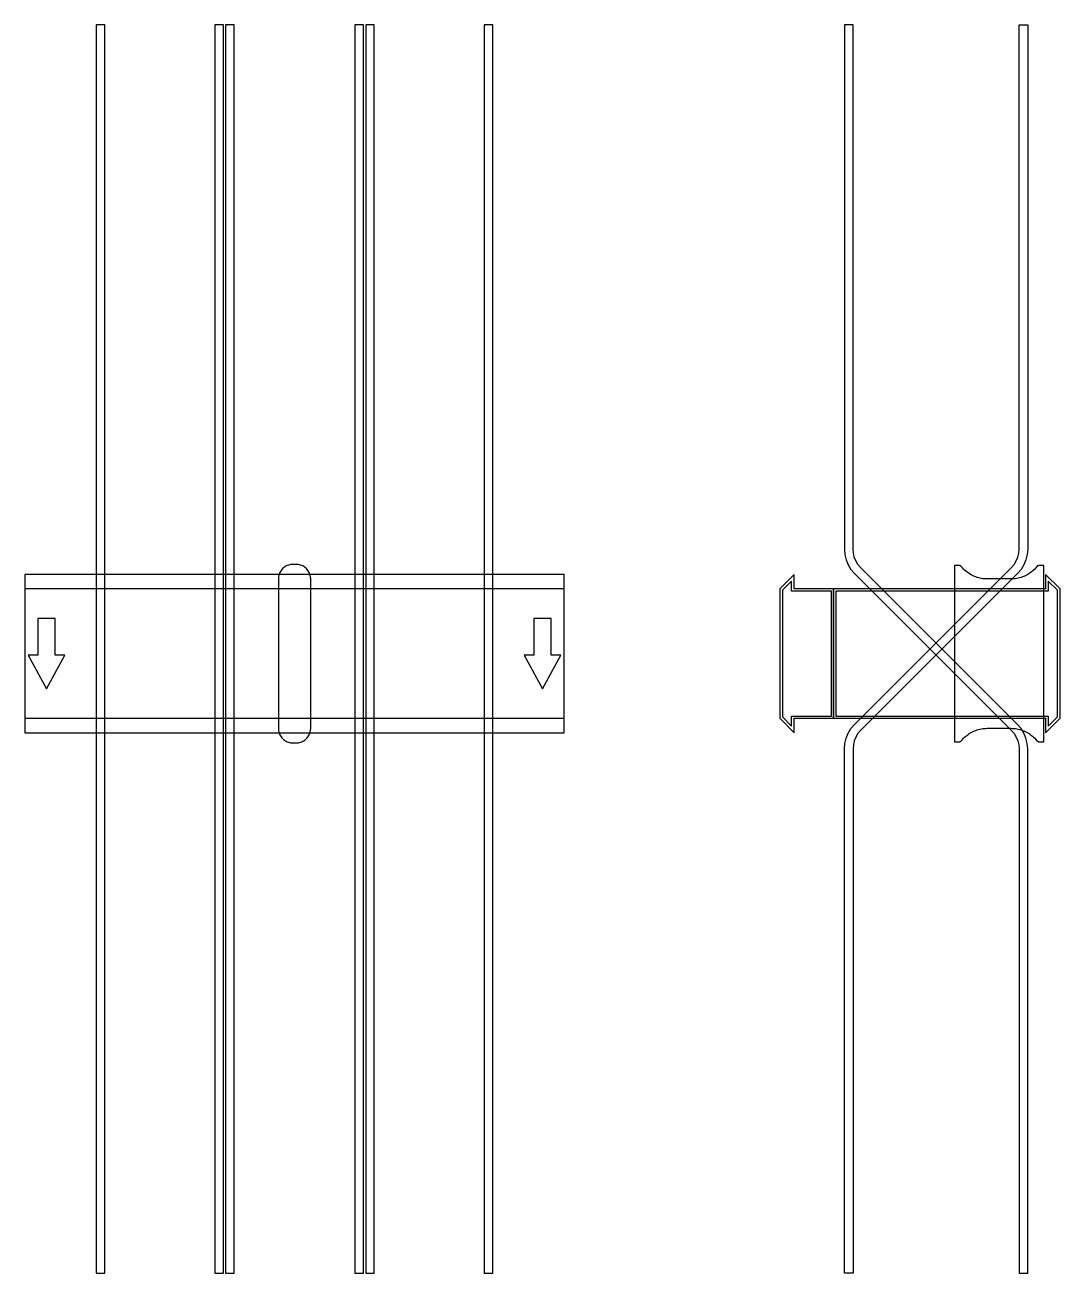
# Model space of a CAD drawing. Extents: x 0 to 960, y -575 to 583.
import ezdxf

# ---------------------------------------------------------------- set-up
doc = ezdxf.new("R2010")
doc.units = 0
doc.layers.add('Halfen', color=7, linetype='CONTINUOUS')

msp = doc.modelspace()

# ---------------------------------------------------------------- linework, layer by layer
at = {"layer": 'Halfen', "color": 7}
for points in [[(74, -574.569), (74, 583.197), (66, 583.197), (66, -574.569)], [(184, -574.569), (184, 583.197), (176, 583.197), (176, -574.569)], [(194, -574.569), (194, 583.197), (186, 583.197), (186, -574.569)], [(314, -574.569), (314, 583.197), (306, 583.197), (306, -574.569)], [(324, -574.569), (324, 583.197), (316, 583.197), (316, -574.569)], [(434, -574.569), (434, 583.197), (426, 583.197), (426, -574.569)], [(930, -574.569), (930, -88.284), (929.606, -83.278), (928.434, -78.396), (926.512, -73.757), (923.889, -69.475), (920.627, -65.657), (775.029, 79.941), (772.584, 82.805), (770.616, 86.016), (769.175, 89.495), (768.295, 93.157), (768, 96.912), (768, 583.197), (760, 583.197), (760, 96.912), (760.394, 91.906), (761.566, 87.023), (763.488, 82.384), (766.111, 78.103), (769.373, 74.284), (914.971, -71.314), (917.416, -74.177), (919.384, -77.388), (920.825, -80.868), (921.705, -84.53), (922, -88.284), (922, -574.569)], [(760, -574.569), (760, -88.284), (760.394, -83.278), (761.566, -78.396), (763.488, -73.757), (766.111, -69.475), (769.373, -65.657), (914.971, 79.941), (917.416, 82.805), (919.384, 86.016), (920.825, 89.495), (921.705, 93.157), (922, 96.912), (922, 583.197), (930, 583.197), (930, 96.912), (929.606, 91.906), (928.434, 87.023), (926.512, 82.384), (923.889, 78.103), (920.627, 74.284), (775.029, -71.314), (772.584, -74.177), (770.616, -77.388), (769.175, -80.868), (768.295, -84.53), (768, -88.284), (768, -574.569)], [(265, -69.3), (265, -56.8), (265, 69.3), (264.958, 70.359), (264.834, 71.412), (264.627, 72.452), (264.339, 73.472), (263.972, 74.466), (263.529, 75.429), (263.011, 76.354), (262.422, 77.235), (261.765, 78.068), (261.046, 78.846), (260.268, 79.565), (259.435, 80.222), (258.554, 80.811), (257.629, 81.329), (256.666, 81.772), (255.672, 82.139), (254.652, 82.427), (253.612, 82.634), (252.559, 82.758), (251.5, 82.8), (248.5, 82.8), (247.441, 82.758), (246.388, 82.634), (245.348, 82.427), (244.328, 82.139), (243.334, 81.772), (242.371, 81.329), (241.446, 80.811), (240.565, 80.222), (239.732, 79.565), (238.954, 78.846), (238.235, 78.068), (237.578, 77.235), (236.989, 76.354), (236.471, 75.429), (236.028, 74.466), (235.661, 73.472), (235.373, 72.452), (235.166, 71.412), (235.042, 70.359), (235, 69.3), (235, -56.8), (235, -69.3), (235.042, -70.359), (235.166, -71.412), (235.373, -72.452), (235.661, -73.472), (236.028, -74.466), (236.471, -75.429), (236.989, -76.354), (237.578, -77.235), (238.235, -78.068), (238.954, -78.846), (239.732, -79.565), (240.565, -80.222), (241.446, -80.811), (242.371, -81.329), (243.334, -81.772), (244.328, -82.139), (245.348, -82.427), (246.388, -82.634), (247.441, -82.758), (248.5, -82.8), (251.5, -82.8), (252.559, -82.758), (253.612, -82.634), (254.652, -82.427), (255.672, -82.139), (256.666, -81.772), (257.629, -81.329), (258.554, -80.811), (259.435, -80.222), (260.268, -79.565), (261.046, -78.846), (261.765, -78.068), (262.422, -77.235), (263.011, -76.354), (263.529, -75.429), (263.972, -74.466), (264.339, -73.472), (264.627, -72.452), (264.834, -71.412), (264.958, -70.359), (265, -69.3)], [(945, -81.8), (945, 81.8), (941, 81.8), (940.846, 81.797), (940.691, 81.786), (940.538, 81.769), (940.385, 81.746), (940.234, 81.715), (940.084, 81.678), (939.936, 81.634), (939.789, 81.584), (939.646, 81.527), (939.505, 81.464), (939.366, 81.395), (939.231, 81.32), (939.1, 81.239), (938.972, 81.153), (938.848, 81.06), (938.728, 80.963), (938.613, 80.86), (938.502, 80.752), (938.397, 80.639), (938.296, 80.522), (937.41, 79.491), (936.479, 78.5), (935.505, 77.551), (934.491, 76.646), (933.437, 75.787), (932.347, 74.975), (931.222, 74.211), (930.064, 73.499), (928.876, 72.838), (927.66, 72.23), (926.418, 71.676), (925.153, 71.178), (923.867, 70.736), (922.563, 70.351), (921.243, 70.024), (919.911, 69.756), (918.567, 69.547), (917.216, 69.397), (915.859, 69.307), (914.5, 69.277), (892.5, 69.277), (891.141, 69.307), (889.784, 69.397), (888.433, 69.547), (887.089, 69.756), (885.757, 70.024), (884.437, 70.351), (883.133, 70.736), (881.847, 71.178), (880.582, 71.676), (879.34, 72.23), (878.124, 72.838), (876.936, 73.499), (875.778, 74.211), (874.653, 74.975), (873.563, 75.787), (872.509, 76.646), (871.495, 77.551), (870.521, 78.5), (869.59, 79.491), (868.704, 80.522), (868.603, 80.639), (868.498, 80.752), (868.387, 80.86), (868.272, 80.963), (868.152, 81.06), (868.028, 81.153), (867.9, 81.239), (867.769, 81.32), (867.634, 81.395), (867.495, 81.464), (867.354, 81.527), (867.211, 81.584), (867.064, 81.634), (866.916, 81.678), (866.766, 81.715), (866.615, 81.746), (866.462, 81.769), (866.309, 81.786), (866.154, 81.797), (866, 81.8), (862, 81.8), (862, -81.8), (866, -81.8), (866.154, -81.797), (866.309, -81.786), (866.462, -81.769), (866.615, -81.746), (866.766, -81.715), (866.916, -81.678), (867.064, -81.634), (867.211, -81.584), (867.354, -81.527), (867.495, -81.464), (867.634, -81.395), (867.769, -81.32), (867.9, -81.239), (868.028, -81.153), (868.152, -81.06), (868.272, -80.963), (868.387, -80.86), (868.498, -80.752), (868.603, -80.639), (868.704, -80.522), (869.59, -79.491), (870.521, -78.5), (871.495, -77.551), (872.509, -76.646), (873.563, -75.787), (874.653, -74.975), (875.778, -74.211), (876.936, -73.499), (878.124, -72.838), (879.34, -72.23), (880.582, -71.676), (881.847, -71.178), (883.133, -70.736), (884.437, -70.351), (885.757, -70.024), (887.089, -69.756), (888.433, -69.547), (889.784, -69.397), (891.141, -69.307), (892.5, -69.277), (914.5, -69.277), (915.859, -69.307), (917.216, -69.397), (918.567, -69.547), (919.911, -69.756), (921.243, -70.024), (922.563, -70.351), (923.867, -70.736), (925.153, -71.178), (926.418, -71.676), (927.66, -72.23), (928.876, -72.838), (930.064, -73.499), (931.222, -74.211), (932.347, -74.975), (933.437, -75.787), (934.491, -76.646), (935.505, -77.551), (936.479, -78.5), (937.41, -79.491), (938.296, -80.522), (938.397, -80.639), (938.502, -80.752), (938.613, -80.86), (938.728, -80.963), (938.848, -81.06), (938.972, -81.153), (939.1, -81.239), (939.231, -81.32), (939.366, -81.395), (939.505, -81.464), (939.646, -81.527), (939.789, -81.584), (939.936, -81.634), (940.084, -81.678), (940.234, -81.715), (940.385, -81.746), (940.538, -81.769), (940.691, -81.786), (940.846, -81.797), (941, -81.8)], [(0, -73.5), (500, -73.5), (500, 73.5), (0, 73.5)], [(750, -60), (750, 60), (713.5, 60), (713.5, 73.5), (700, 60), (700, -60), (713.5, -73.5), (713.5, -60)], [(960, -60), (960, 60), (946.5, 73.5), (946.5, 60), (750, 60), (750, -60), (946.5, -60), (946.5, -73.5)], [(0, -60), (500, -60), (500, 60), (0, 60)], [(748, -58), (748, 58), (711, 58), (711, 67.25), (702.5, 58.75), (702.5, -58.75), (711, -67.25), (711, -58)], [(957.5, -58.75), (957.5, 58.75), (949, 67.25), (949, 58), (752, 58), (752, -58), (949, -58), (949, -67.25)], [(20, -32.5), (37, -1.5), (28, -1.5), (28, 32.5), (12, 32.5), (12, -1.5), (3, -1.5)], [(480, -32.5), (497, -1.5), (488, -1.5), (488, 32.5), (472, 32.5), (472, -1.5), (463, -1.5)]]:
    msp.add_lwpolyline(points, close=True, dxfattribs=at)

doc.saveas('drawing.dxf')
